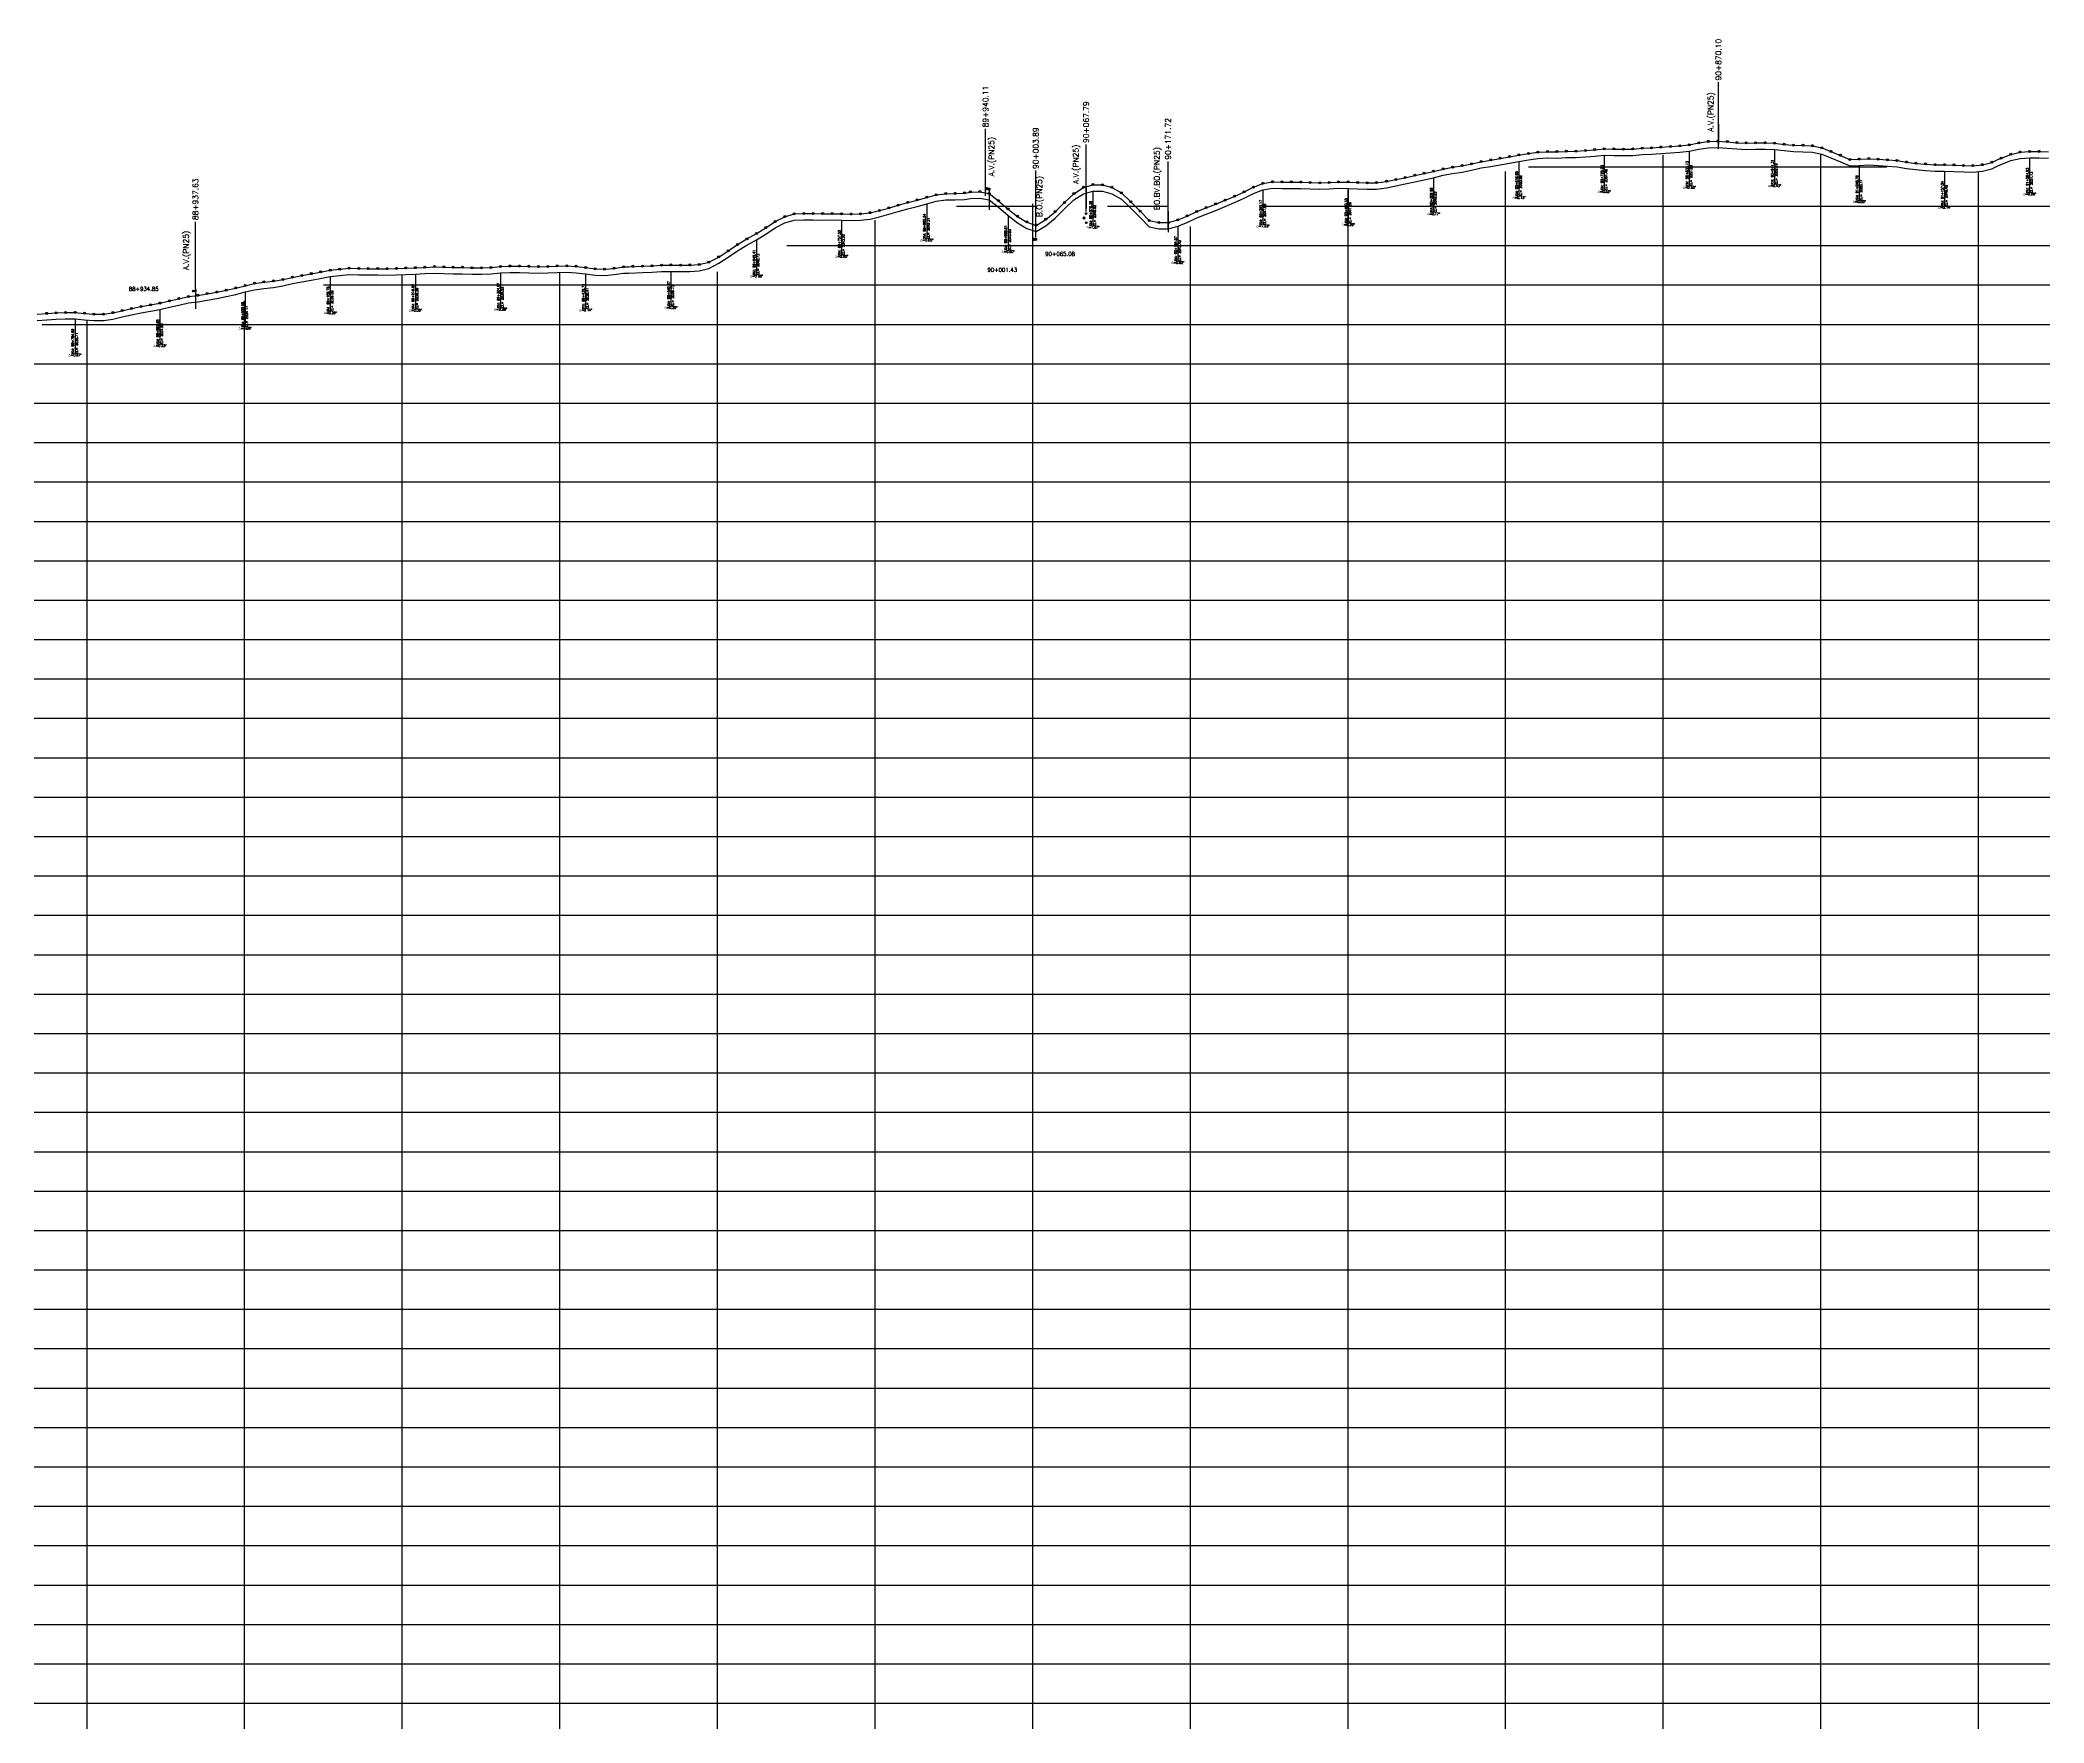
# Model space of a CAD drawing. Header units: metres. Extents: x 575895 to 634487, y 3214622 to 3222739.
# Drawn here: x 590343 to 592886, y 3217261 to 3219397 of the extents above; entities that cross this region are included whole.
import ezdxf

# ---------------------------------------------------------------- set-up
doc = ezdxf.new("R2010")
doc.units = ezdxf.units.M
for name, color, linetype in [('1405-05-17--km 74+000-133+000', 150, 'Continuous'), ('C-ROAD-PROF-GRID-MAJR', 8, 'Continuous'), ('C-ROAD-PROF-LABL', 92, 'Continuous'), ('C-ROAD-PROF-STAN-GEOM', 11, 'Continuous'), ('TXT', 2, 'Continuous'), ('V-CTRL-BMRK', 150, 'Continuous'), ('V-NODE', 1, 'Continuous')]:
    doc.layers.add(name, color=color, linetype=linetype)
doc.styles.add('RD', font='ROMAND.SHX', dxfattribs={"height": 3.5})
doc.styles.get("Standard").update_dxf_attribs({"font": 'romanc.shx', "height": 2})

msp = doc.modelspace()

# ---------------------------------------------------------------- linework, layer by layer
at = {"layer": '1405-05-17--km 74+000-133+000', "color": 150, "linetype": 'Continuous', "lineweight": -3, "ltscale": 2, "flags": 128}
for points in [[(590339.7, 3219048.8), (590351.7, 3219049.5), (590363.7, 3219050.2), (590375.7, 3219050.6), (590387.7, 3219050.8), (590399.6, 3219049.6), (590411.7, 3219048.6), (590423.7, 3219048.6), (590435.7, 3219050.4), (590447.5, 3219053.1), (590459.5, 3219055.8), (590471.6, 3219058.3), (590483.5, 3219060.3), (590495.5, 3219062.6), (590507.6, 3219065.4), (590519.4, 3219068.2), (590531.6, 3219070.9), (590543.4, 3219072.4), (590555.5, 3219074.6), (590567.6, 3219076.6), (590579.5, 3219079), (590591.6, 3219081.8), (590603.4, 3219084.8), (590615.4, 3219087.7), (590627.4, 3219089.4), (590639.5, 3219090.7), (590651.5, 3219092.6), (590663.6, 3219095.4), (590675.5, 3219097.7), (590687.5, 3219099.9), (590696.6, 3219101.5), (590711.6, 3219104.3), (590723.5, 3219105.7), (590735.6, 3219107), (590747.7, 3219106.6), (590759.6, 3219106.4), (590771.7, 3219106.4), (590783.6, 3219106.2), (590795.6, 3219106.6), (590807.6, 3219107.1), (590819.5, 3219107.5), (590831.6, 3219108.1), (590843.7, 3219108.9), (590855.5, 3219108.4), (590867.5, 3219108), (590879.5, 3219108), (590891.4, 3219107.3), (590903.5, 3219107.3), (590915.5, 3219107.8), (590927.5, 3219109), (590939.6, 3219109.6), (590951.5, 3219109.6), (590963.5, 3219109.2), (590975.6, 3219108.9), (590987.6, 3219109), (590999.6, 3219109.7), (591011.6, 3219109.8), (591023.6, 3219109.3), (591035.6, 3219107.8), (591047.7, 3219106), (591059.6, 3219105.6), (591071.6, 3219106.8), (591083.5, 3219108.6), (591090.5, 3219108.8), (591107.6, 3219109.4), (591119.8, 3219109.9), (591131.8, 3219110.7), (591143.8, 3219111), (591155.9, 3219110.7), (591167.9, 3219110.9), (591179.8, 3219111.6), (591191.7, 3219114.6), (591204.4, 3219121.2), (591216.3, 3219129), (591228.3, 3219136.9), (591240.3, 3219144.2), (591252.3, 3219151), (591264.3, 3219158.4), (591276.2, 3219166.1), (591288.3, 3219172.4), (591300.3, 3219175.8), (591312.3, 3219176.4), (591324.3, 3219176.3), (591336.3, 3219176.1), (591348.3, 3219176.2), (591360.4, 3219175.9), (591372.4, 3219175.6), (591384.4, 3219175.9), (591396.4, 3219177.3), (591408.4, 3219180.2), (591420.4, 3219183.4), (591432.3, 3219186.9), (591444.4, 3219190.4), (591456.4, 3219193.5), (591468.4, 3219196.8), (591480.4, 3219200), (591492.5, 3219201.6), (591504.5, 3219201.8), (591516.4, 3219202.4), (591523.7, 3219203.6), (591535.7, 3219204.1), (591547.5, 3219201.8), (591559.6, 3219192.5), (591571.5, 3219182), (591583.5, 3219172.7), (591595.4, 3219165.5), (591607.4, 3219161.4), (591619.3, 3219168.9), (591631.3, 3219178.6), (591643.3, 3219190.2), (591655.2, 3219201.6), (591667.2, 3219209.6), (591679.2, 3219212.9), (591691.3, 3219212.7), (591703.3, 3219209.5), (591715.3, 3219202.5), (591727.3, 3219191.2), (591739.3, 3219179.3), (591750.7, 3219167.4), (591762.8, 3219164.9), (591775, 3219164.9), (591786.9, 3219168.2), (591798.8, 3219173.2), (591810.9, 3219178.9), (591822.9, 3219183.7), (591835, 3219188.4), (591847, 3219193.2), (591859, 3219198.2), (591871.1, 3219203.8), (591883, 3219209.8), (591895, 3219214.5), (591907.1, 3219216.6), (591919.1, 3219216.3), (591931, 3219216.3), (591943.1, 3219216.2), (591955, 3219215.7), (591967.1, 3219215.2), (591979.1, 3219215.6), (591991, 3219216.4), (592003.2, 3219216.3), (592015.2, 3219215.6), (592027.2, 3219215.2), (592039.2, 3219215.5), (592051.6, 3219217.1), (592063.6, 3219219.4), (592075.6, 3219221.9), (592087.6, 3219224.8), (592099.6, 3219227.3), (592111.5, 3219229.9), (592123.7, 3219232.9), (592135.7, 3219235.1), (592147.7, 3219237.1), (592159.7, 3219239.4), (592171.9, 3219242.2), (592184, 3219244.2), (592195.9, 3219246.3), (592207.9, 3219248.4), (592219.8, 3219250.6), (592231.8, 3219252.5), (592243.8, 3219254.2), (592255.9, 3219254.9), (592268.1, 3219254.8), (592279.9, 3219255.3), (592292, 3219255.5), (592304.1, 3219256.3), (592315.9, 3219257.3), (592328.1, 3219258.3), (592340.1, 3219258.2), (592352.3, 3219258), (592364.3, 3219258.2), (592376.1, 3219259.3), (592388, 3219259.7), (592400, 3219260.6), (592412.1, 3219261.3), (592424, 3219262.1), (592436, 3219263.5), (592448, 3219266), (592460.1, 3219267.8), (592472.1, 3219268.2), (592484.2, 3219267.5), (592496.2, 3219266.3), (592508.2, 3219265.8), (592520.1, 3219266), (592532.2, 3219266.1), (592544.2, 3219265.6), (592556.2, 3219264.2), (592568.1, 3219263.1), (592580.2, 3219262.9), (592592.2, 3219262.3), (592604.2, 3219259.6), (592615.5, 3219255.1), (592627.6, 3219250.1), (592639.7, 3219244.8), (592651.6, 3219245.4), (592663.7, 3219246), (592675.5, 3219245.2), (592687.4, 3219244.5), (592699.5, 3219243.6), (592711.5, 3219241.6), (592723.5, 3219240.1), (592735.8, 3219239.1), (592747.9, 3219238.2), (592759.9, 3219238.2), (592771.8, 3219237.9), (592783.8, 3219237.2), (592795.8, 3219237), (592807.8, 3219238.2), (592819.8, 3219241.3), (592827.3, 3219245), (592843.9, 3219251.5), (592855.9, 3219254.3), (592867.8, 3219255), (592879.9, 3219255.1), (592891.9, 3219254.5)], [(590339.7, 3219040.8), (590351.7, 3219041.5), (590363.7, 3219042.2), (590375.7, 3219042.6), (590387.7, 3219042.8), (590399.6, 3219041.6), (590411.7, 3219040.6), (590423.7, 3219040.6), (590435.7, 3219042.4), (590447.5, 3219045.1), (590459.5, 3219047.8), (590471.6, 3219050.3), (590483.5, 3219052.3), (590495.5, 3219054.6), (590507.6, 3219057.4), (590519.4, 3219060.2), (590531.6, 3219062.9), (590543.4, 3219064.4), (590555.5, 3219066.6), (590567.6, 3219068.6), (590579.5, 3219071), (590591.6, 3219073.8), (590603.4, 3219076.8), (590615.4, 3219079.7), (590627.4, 3219081.4), (590639.5, 3219082.7), (590651.5, 3219084.6), (590663.6, 3219087.4), (590675.5, 3219089.7), (590687.5, 3219091.9), (590696.6, 3219093.5), (590711.6, 3219096.3), (590723.5, 3219097.7), (590735.6, 3219099), (590747.7, 3219098.6), (590759.6, 3219098.4), (590771.7, 3219098.4), (590783.6, 3219098.2), (590795.6, 3219098.6), (590807.6, 3219099.1), (590819.5, 3219099.5), (590831.6, 3219100.1), (590843.7, 3219100.9), (590855.5, 3219100.4), (590867.5, 3219100), (590879.5, 3219100), (590891.4, 3219099.3), (590903.5, 3219099.3), (590915.5, 3219099.8), (590927.5, 3219101), (590939.6, 3219101.6), (590951.5, 3219101.6), (590963.5, 3219101.2), (590975.6, 3219100.9), (590987.6, 3219101), (590999.6, 3219101.7), (591011.6, 3219101.8), (591023.6, 3219101.3), (591035.6, 3219099.8), (591047.7, 3219098), (591059.6, 3219097.6), (591071.6, 3219098.8), (591083.5, 3219100.6), (591090.5, 3219100.8), (591107.6, 3219101.4), (591119.8, 3219101.9), (591131.8, 3219102.7), (591143.8, 3219103), (591155.9, 3219102.7), (591167.9, 3219102.9), (591179.8, 3219103.6), (591191.7, 3219106.6), (591204.4, 3219113.2), (591216.3, 3219121), (591228.3, 3219128.9), (591240.3, 3219136.2), (591252.3, 3219143), (591264.3, 3219150.4), (591276.2, 3219158.1), (591288.3, 3219164.4), (591300.3, 3219167.8), (591312.3, 3219168.4), (591324.3, 3219168.3), (591336.3, 3219168.1), (591348.3, 3219168.2), (591360.4, 3219167.9), (591372.4, 3219167.6), (591384.4, 3219167.9), (591396.4, 3219169.3), (591408.4, 3219172.2), (591420.4, 3219175.4), (591432.3, 3219178.9), (591444.4, 3219182.4), (591456.4, 3219185.5), (591468.4, 3219188.8), (591480.4, 3219192), (591492.5, 3219193.6), (591504.5, 3219193.8), (591516.4, 3219194.4), (591523.7, 3219195.6), (591535.7, 3219196.1), (591547.5, 3219193.8), (591559.6, 3219184.5), (591571.5, 3219174), (591583.5, 3219164.7), (591595.4, 3219157.5), (591607.4, 3219153.4), (591619.3, 3219160.9), (591631.3, 3219170.6), (591643.3, 3219182.2), (591655.2, 3219193.6), (591667.2, 3219201.6), (591679.2, 3219204.9), (591691.3, 3219204.7), (591703.3, 3219201.5), (591715.3, 3219194.5), (591727.3, 3219183.2), (591739.3, 3219171.3), (591750.7, 3219159.4), (591762.8, 3219156.9), (591775, 3219156.9), (591786.9, 3219160.2), (591798.8, 3219165.2), (591810.9, 3219170.9), (591822.9, 3219175.7), (591835, 3219180.4), (591847, 3219185.2), (591859, 3219190.2), (591871.1, 3219195.8), (591883, 3219201.8), (591895, 3219206.5), (591907.1, 3219208.6), (591919.1, 3219208.3), (591931, 3219208.3), (591943.1, 3219208.2), (591955, 3219207.7), (591967.1, 3219207.2), (591979.1, 3219207.6), (591991, 3219208.4), (592003.2, 3219208.3), (592015.2, 3219207.6), (592027.2, 3219207.2), (592039.2, 3219207.5), (592051.6, 3219209.1), (592063.6, 3219211.4), (592075.6, 3219213.9), (592087.6, 3219216.8), (592099.6, 3219219.3), (592111.5, 3219221.9), (592123.7, 3219224.9), (592135.7, 3219227.1), (592147.7, 3219229.1), (592159.7, 3219231.4), (592171.9, 3219234.2), (592184, 3219236.2), (592195.9, 3219238.3), (592207.9, 3219240.4), (592219.8, 3219242.6), (592231.8, 3219244.5), (592243.8, 3219246.2), (592255.9, 3219246.9), (592268.1, 3219246.8), (592279.9, 3219247.3), (592292, 3219247.5), (592304.1, 3219248.3), (592315.9, 3219249.3), (592328.1, 3219250.3), (592340.1, 3219250.2), (592352.3, 3219250), (592364.3, 3219250.2), (592376.1, 3219251.3), (592388, 3219251.7), (592400, 3219252.6), (592412.1, 3219253.3), (592424, 3219254.1), (592436, 3219255.5), (592448, 3219258), (592460.1, 3219259.8), (592472.1, 3219260.2), (592484.2, 3219259.5), (592496.2, 3219258.3), (592508.2, 3219257.8), (592520.1, 3219258), (592532.2, 3219258.1), (592544.2, 3219257.6), (592556.2, 3219256.2), (592568.1, 3219255.1), (592580.2, 3219254.9), (592592.2, 3219254.3), (592604.2, 3219251.6), (592615.5, 3219247.1), (592627.6, 3219242.1), (592639.7, 3219236.8), (592651.6, 3219237.4), (592663.7, 3219238), (592675.5, 3219237.2), (592687.4, 3219236.5), (592699.5, 3219235.6), (592711.5, 3219233.6), (592723.5, 3219232.1), (592735.8, 3219231.1), (592747.9, 3219230.2), (592759.9, 3219230.2), (592771.8, 3219229.9), (592783.8, 3219229.2), (592795.8, 3219229), (592807.8, 3219230.2), (592819.8, 3219233.3), (592827.3, 3219237), (592843.9, 3219243.5), (592855.9, 3219246.3), (592867.8, 3219247), (592879.9, 3219247.1), (592891.9, 3219246.5)]]:
    msp.add_lwpolyline(points, dxfattribs=at)
at = {"layer": 'C-ROAD-PROF-GRID-MAJR', "color": 8, "linetype": 'Continuous', "lineweight": -3, "ltscale": 0.6}
for p, q in [((592402.9, 3215235.7), (592402.9, 3219250.9)), ((592602.9, 3215235.7), (592602.9, 3219251.6)), ((592202.9, 3215235.7), (592202.9, 3219229.8)), ((592232.1, 3219235.7), (592686.4, 3219235.7)), ((592802.9, 3215235.7), (592802.9, 3219229.4)), ((592002.9, 3215235.7), (592002.9, 3219207)), ((591506.1, 3219185.7), (591606.8, 3219185.7)), ((591602.9, 3215235.7), (591602.9, 3219188.8)), ((591697.8, 3219185.7), (591773.9, 3219185.7)), ((591896.1, 3219185.7), (617482.5, 3219185.7)), ((591402.9, 3215235.7), (591402.9, 3219167.9)), ((591802.9, 3215235.7), (591802.9, 3219160)), ((591290.9, 3219135.7), (617560.3, 3219135.7)), ((590802.9, 3215235.7), (590802.9, 3219098.6)), ((591002.9, 3215235.7), (591002.9, 3219100.6)), ((591202.9, 3215235.7), (591202.9, 3219102.6)), ((590703, 3219085.7), (617621.2, 3219085.7)), ((590602.9, 3215235.7), (590602.9, 3219065.7)), ((590345.8, 3219035.7), (617842.5, 3219035.7)), ((590402.9, 3215235.7), (590402.9, 3219040.2)), ((589932, 3218985.7), (617876.7, 3218985.7)), ((589649.5, 3218935.7), (617910.8, 3218935.7)), ((589229.7, 3218885.7), (634202.9, 3218885.7)), ((588839, 3218835.7), (634202.9, 3218835.7)), ((588788.5, 3218785.7), (634202.9, 3218785.7)), ((588574.1, 3218735.7), (634202.9, 3218735.7)), ((587846.2, 3218685.7), (634202.9, 3218685.7)), ((587471.4, 3218635.7), (634202.9, 3218635.7)), ((587402.3, 3218585.7), (634202.9, 3218585.7)), ((586879.5, 3218535.7), (634202.9, 3218535.7)), ((586834, 3218485.7), (634202.9, 3218485.7)), ((586802.6, 3218435.7), (634202.9, 3218435.7)), ((586657.4, 3218385.7), (634202.9, 3218385.7)), ((586394.3, 3218335.7), (634202.9, 3218335.7)), ((586104.8, 3218285.7), (634202.9, 3218285.7)), ((585771.4, 3218235.7), (634202.9, 3218235.7)), ((585413.8, 3218185.7), (634202.9, 3218185.7)), ((583461.1, 3218135.7), (634202.9, 3218135.7)), ((583425.8, 3218085.7), (634202.9, 3218085.7)), ((583390.7, 3218035.7), (634202.9, 3218035.7)), ((583124, 3217985.7), (634202.9, 3217985.7)), ((581945.1, 3217935.7), (634202.9, 3217935.7)), ((581633, 3217885.7), (634202.9, 3217885.7)), ((581370.7, 3217835.7), (634202.9, 3217835.7)), ((580454.3, 3217785.7), (634202.9, 3217785.7)), ((579879.4, 3217735.7), (634202.9, 3217735.7)), ((579207.9, 3217685.7), (634202.9, 3217685.7)), ((578887.7, 3217635.7), (634202.9, 3217635.7)), ((578337, 3217585.7), (634202.9, 3217585.7)), ((577365.6, 3217535.7), (634202.9, 3217535.7)), ((577266.7, 3217485.7), (634202.9, 3217485.7)), ((576892.4, 3217435.7), (634202.9, 3217435.7)), ((576738.6, 3217385.7), (634202.9, 3217385.7)), ((576102.9, 3217335.7), (634202.9, 3217335.7)), ((576102.9, 3217285.7), (634202.9, 3217285.7))]:
    msp.add_line(p, q, dxfattribs=at)
at = {"layer": 'C-ROAD-PROF-LABL', "color": 92, "linetype": 'Continuous', "lineweight": -3}
for p, q in [((592473, 3219258.2), (592473, 3219343.2)), ((591543, 3219198.7), (591543, 3219283.7)), ((591670.6, 3219178.9), (591670.6, 3219263.9)), ((591670.6, 3219178.9), (591670.6, 3219263.9)), ((591606.8, 3219145.8), (591606.8, 3219230.8)), ((591606.8, 3219145.8), (591606.8, 3219230.8)), ((591774.6, 3219157.6), (591774.6, 3219242.6)), ((590540.5, 3219081), (590540.5, 3219166)), ((590540.5, 3219081), (590540.5, 3219166))]:
    msp.add_line(p, q, dxfattribs=at)
at = {"layer": 'C-ROAD-PROF-STAN-GEOM', "color": 11, "linetype": 'Continuous', "lineweight": -3}
for p, q in [((592328.1, 3219250.3), (592328.1, 3219205.3)), ((592436, 3219255.5), (592436, 3219210.5)), ((592544.2, 3219257.6), (592544.2, 3219212.6)), ((592867.8, 3219247), (592867.8, 3219202)), ((592111.5, 3219221.9), (592111.5, 3219176.9)), ((592219.8, 3219242.6), (592219.8, 3219197.6)), ((592651.6, 3219237.4), (592651.6, 3219192.4)), ((592759.9, 3219230.2), (592759.9, 3219185.2)), ((591679.2, 3219204.9), (591679.2, 3219159.9)), ((591895, 3219206.5), (591895, 3219161.5)), ((592003.2, 3219208.3), (592003.2, 3219163.3)), ((591468.4, 3219188.8), (591468.4, 3219143.8)), ((591571.5, 3219174), (591571.5, 3219129)), ((591360.4, 3219167.9), (591360.4, 3219122.9)), ((591786.9, 3219160.2), (591786.9, 3219115.2)), ((591252.3, 3219143), (591252.3, 3219098)), ((590711.6, 3219096.3), (590711.6, 3219051.3)), ((590819.5, 3219099.5), (590819.5, 3219054.5)), ((590927.5, 3219101), (590927.5, 3219056)), ((591035.6, 3219099.8), (591035.6, 3219054.8)), ((591143.8, 3219103), (591143.8, 3219058)), ((590603.4, 3219076.8), (590603.4, 3219031.8)), ((590387.7, 3219042.8), (590387.7, 3218997.8)), ((590495.5, 3219054.6), (590495.5, 3219009.6))]:
    msp.add_line(p, q, dxfattribs=at)
at = {"layer": 'TXT', "color": 2, "linetype": 'Continuous', "lineweight": -3}
for p, q in [((592473, 3219289.7), (592473, 3219263.8)), ((591547.6, 3219207), (591547.6, 3219181)), ((591670.6, 3219208.9), (591670.6, 3219182.9)), ((590540.5, 3219081.3), (590540.5, 3219055.4))]:
    msp.add_line(p, q, dxfattribs=at)
msp.add_lwpolyline([(591774.6, 3219179.1), (591774.6, 3219152.8)], dxfattribs=at)
at = {"layer": 'V-CTRL-BMRK'}
for p, q in [((591543.4, 3219208.4), (591545.9, 3219208.4)), ((591543.7, 3219207.4), (591546.2, 3219207.4)), ((591543.7, 3219207.3), (591546.2, 3219207.3)), ((591544.7, 3219207.2), (591544.7, 3219209.7)), ((591545, 3219206.1), (591545, 3219208.6)), ((591545, 3219206.1), (591545, 3219208.6)), ((591546.3, 3219207.7), (591548.8, 3219207.7)), ((591546.3, 3219207.7), (591548.8, 3219207.7)), ((591546.3, 3219207), (591548.8, 3219207)), ((591547.6, 3219206.4), (591547.6, 3219208.9)), ((591547.6, 3219206.4), (591547.6, 3219208.9)), ((591547.6, 3219205.7), (591547.6, 3219208.2)), ((591666.6, 3219170.4), (591669.1, 3219170.4)), ((591666.7, 3219171.1), (591669.2, 3219171.1)), ((591666.7, 3219171), (591669.2, 3219171)), ((591667.9, 3219169.8), (591667.9, 3219172.3)), ((591667.9, 3219169.8), (591667.9, 3219172.3)), ((591667.9, 3219169.2), (591667.9, 3219171.7)), ((591669.4, 3219176.4), (591671.9, 3219176.4)), ((591669.4, 3219176.3), (591671.9, 3219176.3)), ((591670.6, 3219175.1), (591670.6, 3219177.6)), ((591670.6, 3219175.1), (591670.6, 3219177.6)), ((591603, 3219144.2), (591605.5, 3219144.2)), ((591603, 3219144.1), (591605.5, 3219144.1)), ((591604.3, 3219142.9), (591604.3, 3219145.4)), ((591604.3, 3219142.9), (591604.3, 3219145.4)), ((591604.4, 3219141.9), (591604.4, 3219144.4)), ((591606.8, 3219142), (591606.8, 3219144.5)), ((591606.8, 3219142), (591606.8, 3219144.5)), ((591606.9, 3219142.6), (591606.9, 3219145.1)), ((591669.5, 3219164.8), (591672, 3219164.8)), ((591670.8, 3219163.5), (591670.8, 3219166)), ((591603.1, 3219143.2), (591605.6, 3219143.2)), ((591605.5, 3219143.3), (591608, 3219143.3)), ((591605.5, 3219143.3), (591608, 3219143.3)), ((591605.6, 3219143.9), (591608.1, 3219143.9)), ((590536.4, 3219078.1), (590538.9, 3219078.1)), ((590536.5, 3219078), (590539, 3219078)), ((590536.5, 3219078), (590539, 3219078)), ((590537.7, 3219076.8), (590537.7, 3219079.3)), ((590537.7, 3219076.8), (590537.7, 3219079.3)), ((590537.7, 3219076.7), (590537.7, 3219079.2)), ((590539.1, 3219078), (590541.6, 3219078)), ((590539.2, 3219078.5), (590541.7, 3219078.5)), ((590539.2, 3219078.5), (590541.7, 3219078.5)), ((590540.4, 3219076.7), (590540.4, 3219079.2)), ((590540.5, 3219077.2), (590540.5, 3219079.7)), ((590540.5, 3219077.2), (590540.5, 3219079.7))]:
    msp.add_line(p, q, dxfattribs=at)
at = {"layer": 'V-CTRL-BMRK', "const_width": 0.962}
for points in [[(591544.2, 3219208.4, 0.414214), (591544.7, 3219207.9, 1)], [(591544.5, 3219207.4, 0.414214), (591545, 3219206.9, 1)], [(591544.5, 3219207.3, 0.414214), (591545, 3219206.8, 1)], [(591545.2, 3219208.4, 0.414214), (591544.7, 3219208.9, 1)], [(591545.4, 3219207.4, 0.414214), (591545, 3219207.8, 1)], [(591545.4, 3219207.3, 0.414214), (591545, 3219207.8, 1)], [(591547.1, 3219207.7, 0.414214), (591547.6, 3219207.2, 1)], [(591547.1, 3219207.7, 0.414214), (591547.6, 3219207.2, 1)], [(591547.1, 3219207, 0.414214), (591547.6, 3219206.5, 1)], [(591548, 3219207.7, 0.414214), (591547.6, 3219208.2, 1)], [(591548, 3219207.7, 0.414214), (591547.6, 3219208.1, 1)], [(591548.1, 3219207, 0.414214), (591547.6, 3219207.4, 1)], [(591667.4, 3219170.4, 0.414214), (591667.9, 3219170, 1)], [(591667.5, 3219171.1, 0.414214), (591667.9, 3219170.6, 1)], [(591667.5, 3219171, 0.414214), (591667.9, 3219170.5, 1)], [(591668.3, 3219170.4, 0.414214), (591667.9, 3219170.9, 1)], [(591668.4, 3219171.1, 0.414214), (591667.9, 3219171.5, 1)], [(591668.4, 3219171, 0.414214), (591667.9, 3219171.5, 1)], [(591670.2, 3219176.4, 0.414214), (591670.6, 3219175.9, 1)], [(591670.2, 3219176.3, 0.414214), (591670.6, 3219175.9, 1)], [(591671.1, 3219176.4, 0.414214), (591670.6, 3219176.8, 1)], [(591671.1, 3219176.3, 0.414214), (591670.6, 3219176.8, 1)], [(591603.8, 3219144.2, 0.414214), (591604.3, 3219143.7, 1)], [(591603.8, 3219144.1, 0.414214), (591604.3, 3219143.6, 1)], [(591604.8, 3219144.2, 0.414214), (591604.3, 3219144.6, 1)], [(591604.8, 3219144.1, 0.414214), (591604.3, 3219144.6, 1)], [(591604.9, 3219143.2, 0.414214), (591604.4, 3219143.6, 1)], [(591606.4, 3219143.9, 0.414214), (591606.9, 3219143.4, 1)], [(591607.2, 3219143.3, 0.414214), (591606.8, 3219143.7, 1)], [(591607.2, 3219143.3, 0.414214), (591606.8, 3219143.8, 1)], [(591607.3, 3219143.9, 0.414214), (591606.9, 3219144.3, 1)], [(591670.3, 3219164.8, 0.414214), (591670.8, 3219164.3, 1)], [(591671.2, 3219164.8, 0.414214), (591670.8, 3219165.3, 1)], [(591603.9, 3219143.2, 0.414214), (591604.4, 3219142.7, 1)], [(591606.3, 3219143.3, 0.414214), (591606.8, 3219142.8, 1)], [(591606.3, 3219143.3, 0.414214), (591606.8, 3219142.8, 1)], [(590537.2, 3219078.1, 0.414214), (590537.7, 3219077.6, 1)], [(590537.2, 3219078, 0.414214), (590537.7, 3219077.5, 1)], [(590537.2, 3219078, 0.414214), (590537.7, 3219077.5, 1)], [(590538.2, 3219078.1, 0.414214), (590537.7, 3219078.6, 1)], [(590538.2, 3219078, 0.414214), (590537.7, 3219078.5, 1)], [(590538.2, 3219078, 0.414214), (590537.7, 3219078.4, 1)], [(590539.9, 3219078, 0.414214), (590540.4, 3219077.5, 1)], [(590540, 3219078.5, 0.414214), (590540.5, 3219078, 1)], [(590540, 3219078.5, 0.414214), (590540.5, 3219078, 1)], [(590540.9, 3219078, 0.414214), (590540.4, 3219078.5, 1)], [(590541, 3219078.5, 0.414214), (590540.5, 3219079, 1)], [(590541, 3219078.5, 0.414214), (590540.5, 3219078.9, 1)]]:
    msp.add_lwpolyline(points, format="xyb", dxfattribs=at)
at = {"layer": 'V-CTRL-BMRK'}
for centre in [(591544.7, 3219208.4), (591545, 3219207.4), (591545, 3219207.3), (591547.6, 3219207.7), (591547.6, 3219207.7), (591547.6, 3219207), (591667.9, 3219170.4), (591667.9, 3219171.1), (591667.9, 3219171), (591670.6, 3219176.4), (591670.6, 3219176.3), (591604.3, 3219144.2), (591604.3, 3219144.1), (591604.4, 3219143.2), (591606.8, 3219143.3), (591606.8, 3219143.3), (591606.9, 3219143.9), (591670.8, 3219164.8), (590537.7, 3219078.1), (590537.7, 3219078), (590537.7, 3219078), (590540.4, 3219078), (590540.5, 3219078.5), (590540.5, 3219078.5)]:
    msp.add_circle(centre, 0.962, dxfattribs=at)
at = {"layer": 'V-NODE', "lineweight": -2}
for p, q in [((592195.9, 3219246.5), (592195.9, 3219246.5)), ((592207.9, 3219248.6), (592207.9, 3219248.6)), ((592219.8, 3219250.8), (592219.8, 3219250.8)), ((592231.8, 3219252.7), (592231.8, 3219252.7)), ((592243.8, 3219254.4), (592243.8, 3219254.4)), ((592255.9, 3219255.1), (592255.9, 3219255.1)), ((592268.1, 3219255), (592268.1, 3219255)), ((592279.9, 3219255.5), (592279.9, 3219255.5)), ((592292, 3219255.7), (592292, 3219255.7)), ((592304.1, 3219256.5), (592304.1, 3219256.5)), ((592315.9, 3219257.5), (592315.9, 3219257.5)), ((592328.1, 3219258.5), (592328.1, 3219258.5)), ((592340.1, 3219258.4), (592340.1, 3219258.4)), ((592352.3, 3219258.2), (592352.3, 3219258.2)), ((592364.3, 3219258.4), (592364.3, 3219258.4)), ((592376.1, 3219259.5), (592376.1, 3219259.5)), ((592388, 3219259.9), (592388, 3219259.9)), ((592400, 3219260.8), (592400, 3219260.8)), ((592412.1, 3219261.5), (592412.1, 3219261.5)), ((592424, 3219262.3), (592424, 3219262.3)), ((592436, 3219263.7), (592436, 3219263.7)), ((592448, 3219266.2), (592448, 3219266.2)), ((592460.1, 3219268), (592460.1, 3219268)), ((592472.1, 3219268.4), (592472.1, 3219268.4)), ((592484.2, 3219267.7), (592484.2, 3219267.7)), ((592496.2, 3219266.5), (592496.2, 3219266.5)), ((592508.2, 3219266), (592508.2, 3219266)), ((592520.1, 3219266.2), (592520.1, 3219266.2)), ((592532.2, 3219266.3), (592532.2, 3219266.3)), ((592544.2, 3219265.8), (592544.2, 3219265.8)), ((592556.2, 3219264.4), (592556.2, 3219264.4)), ((592568.1, 3219263.3), (592568.1, 3219263.3)), ((592580.2, 3219263.1), (592580.2, 3219263.1)), ((592592.2, 3219262.5), (592592.2, 3219262.5)), ((592604.2, 3219259.8), (592604.2, 3219259.8)), ((592615.5, 3219255.3), (592615.5, 3219255.3)), ((592627.6, 3219250.3), (592627.6, 3219250.3)), ((592663.7, 3219246.2), (592663.7, 3219246.2)), ((592831.8, 3219246.5), (592831.8, 3219246.5)), ((592843.9, 3219251.7), (592843.9, 3219251.7)), ((592855.9, 3219254.5), (592855.9, 3219254.5)), ((592867.8, 3219255.2), (592867.8, 3219255.2)), ((592879.9, 3219255.3), (592879.9, 3219255.3)), ((592075.6, 3219222.1), (592075.6, 3219222.1)), ((592087.6, 3219225), (592087.6, 3219225)), ((592099.6, 3219227.5), (592099.6, 3219227.5)), ((592111.5, 3219230.1), (592111.5, 3219230.1)), ((592123.7, 3219233.1), (592123.7, 3219233.1)), ((592135.7, 3219235.3), (592135.7, 3219235.3)), ((592147.7, 3219237.3), (592147.7, 3219237.3)), ((592159.7, 3219239.6), (592159.7, 3219239.6)), ((592171.9, 3219242.4), (592171.9, 3219242.4)), ((592184, 3219244.4), (592184, 3219244.4)), ((592639.7, 3219245), (592639.7, 3219245)), ((592651.6, 3219245.6), (592651.6, 3219245.6)), ((592675.5, 3219245.4), (592675.5, 3219245.4)), ((592687.4, 3219244.7), (592687.4, 3219244.7)), ((592699.5, 3219243.8), (592699.5, 3219243.8)), ((592711.5, 3219241.8), (592711.5, 3219241.8)), ((592723.5, 3219240.3), (592723.5, 3219240.3)), ((592735.8, 3219239.3), (592735.8, 3219239.3)), ((592747.9, 3219238.4), (592747.9, 3219238.4)), ((592759.9, 3219238.4), (592759.9, 3219238.4)), ((592771.8, 3219238.1), (592771.8, 3219238.1)), ((592783.8, 3219237.4), (592783.8, 3219237.4)), ((592795.8, 3219237.2), (592795.8, 3219237.2)), ((592807.8, 3219238.4), (592807.8, 3219238.4)), ((592819.8, 3219241.5), (592819.8, 3219241.5)), ((591468.4, 3219197), (591468.4, 3219197)), ((591480.4, 3219200.2), (591480.4, 3219200.2)), ((591492.5, 3219201.8), (591492.5, 3219201.8)), ((591504.5, 3219202), (591504.5, 3219202)), ((591516.4, 3219202.6), (591516.4, 3219202.6)), ((591523.7, 3219203.8), (591523.7, 3219203.8)), ((591535.7, 3219204.3), (591535.7, 3219204.3)), ((591547.5, 3219202), (591547.5, 3219202)), ((591655.2, 3219201.8), (591655.2, 3219201.8)), ((591667.2, 3219209.8), (591667.2, 3219209.8)), ((591679.2, 3219213.1), (591679.2, 3219213.1)), ((591691.3, 3219212.9), (591691.3, 3219212.9)), ((591703.3, 3219209.7), (591703.3, 3219209.7)), ((591715.3, 3219202.7), (591715.3, 3219202.7)), ((591859, 3219198.4), (591859, 3219198.4)), ((591871.1, 3219204), (591871.1, 3219204)), ((591883, 3219210), (591883, 3219210)), ((591895, 3219214.7), (591895, 3219214.7)), ((591907.1, 3219216.8), (591907.1, 3219216.8)), ((591919.1, 3219216.5), (591919.1, 3219216.5)), ((591931, 3219216.5), (591931, 3219216.5)), ((591943.1, 3219216.4), (591943.1, 3219216.4)), ((591955, 3219215.9), (591955, 3219215.9)), ((591967.1, 3219215.4), (591967.1, 3219215.4)), ((591979.1, 3219215.8), (591979.1, 3219215.8)), ((591991, 3219216.6), (591991, 3219216.6)), ((592003.2, 3219216.5), (592003.2, 3219216.5)), ((592015.2, 3219215.8), (592015.2, 3219215.8)), ((592027.2, 3219215.4), (592027.2, 3219215.4)), ((592039.2, 3219215.7), (592039.2, 3219215.7)), ((592051.6, 3219217.3), (592051.6, 3219217.3)), ((592063.6, 3219219.6), (592063.6, 3219219.6)), ((591288.3, 3219172.6), (591288.3, 3219172.6)), ((591300.3, 3219176), (591300.3, 3219176)), ((591312.3, 3219176.6), (591312.3, 3219176.6)), ((591324.3, 3219176.5), (591324.3, 3219176.5)), ((591336.3, 3219176.3), (591336.3, 3219176.3)), ((591348.3, 3219176.4), (591348.3, 3219176.4)), ((591360.4, 3219176.1), (591360.4, 3219176.1)), ((591372.4, 3219175.8), (591372.4, 3219175.8)), ((591384.4, 3219176.1), (591384.4, 3219176.1)), ((591396.4, 3219177.5), (591396.4, 3219177.5)), ((591408.4, 3219180.4), (591408.4, 3219180.4)), ((591420.4, 3219183.6), (591420.4, 3219183.6)), ((591432.3, 3219187.1), (591432.3, 3219187.1)), ((591444.4, 3219190.6), (591444.4, 3219190.6)), ((591456.4, 3219193.7), (591456.4, 3219193.7)), ((591559.6, 3219192.7), (591559.6, 3219192.7)), ((591571.5, 3219182.2), (591571.5, 3219182.2)), ((591583.5, 3219172.9), (591583.5, 3219172.9)), ((591631.3, 3219178.8), (591631.3, 3219178.8)), ((591643.3, 3219190.4), (591643.3, 3219190.4)), ((591727.3, 3219191.4), (591727.3, 3219191.4)), ((591739.3, 3219179.5), (591739.3, 3219179.5)), ((591798.8, 3219173.4), (591798.8, 3219173.4)), ((591810.9, 3219179.1), (591810.9, 3219179.1)), ((591822.9, 3219183.9), (591822.9, 3219183.9)), ((591835, 3219188.6), (591835, 3219188.6)), ((591847, 3219193.4), (591847, 3219193.4)), ((591240.3, 3219144.4), (591240.3, 3219144.4)), ((591252.3, 3219151.2), (591252.3, 3219151.2)), ((591264.3, 3219158.6), (591264.3, 3219158.6)), ((591276.2, 3219166.3), (591276.2, 3219166.3)), ((591595.4, 3219165.7), (591595.4, 3219165.7)), ((591607.4, 3219161.6), (591607.4, 3219161.6)), ((591619.3, 3219169.1), (591619.3, 3219169.1)), ((591750.7, 3219167.6), (591750.7, 3219167.6)), ((591762.8, 3219165.1), (591762.8, 3219165.1)), ((591775, 3219165.1), (591775, 3219165.1)), ((591786.9, 3219168.4), (591786.9, 3219168.4)), ((591204.4, 3219121.4), (591204.4, 3219121.4)), ((591216.3, 3219129.2), (591216.3, 3219129.2)), ((591228.3, 3219137.1), (591228.3, 3219137.1)), ((590663.6, 3219095.6), (590663.6, 3219095.6)), ((590675.5, 3219097.9), (590675.5, 3219097.9)), ((590687.5, 3219100.1), (590687.5, 3219100.1)), ((590699.4, 3219102.3), (590699.4, 3219102.3)), ((590711.6, 3219104.5), (590711.6, 3219104.5)), ((590723.5, 3219105.9), (590723.5, 3219105.9)), ((590735.6, 3219107.2), (590735.6, 3219107.2)), ((590747.7, 3219106.8), (590747.7, 3219106.8)), ((590759.6, 3219106.6), (590759.6, 3219106.6)), ((590771.7, 3219106.6), (590771.7, 3219106.6)), ((590783.6, 3219106.4), (590783.6, 3219106.4)), ((590795.6, 3219106.8), (590795.6, 3219106.8)), ((590807.6, 3219107.3), (590807.6, 3219107.3)), ((590819.5, 3219107.7), (590819.5, 3219107.7)), ((590831.6, 3219108.3), (590831.6, 3219108.3)), ((590843.7, 3219109.1), (590843.7, 3219109.1)), ((590855.5, 3219108.6), (590855.5, 3219108.6)), ((590867.5, 3219108.2), (590867.5, 3219108.2)), ((590879.5, 3219108.2), (590879.5, 3219108.2)), ((590891.4, 3219107.5), (590891.4, 3219107.5)), ((590903.5, 3219107.5), (590903.5, 3219107.5)), ((590915.5, 3219108), (590915.5, 3219108)), ((590927.5, 3219109.2), (590927.5, 3219109.2)), ((590939.6, 3219109.8), (590939.6, 3219109.8)), ((590951.5, 3219109.8), (590951.5, 3219109.8)), ((590963.5, 3219109.4), (590963.5, 3219109.4)), ((590975.6, 3219109.1), (590975.6, 3219109.1)), ((590987.6, 3219109.2), (590987.6, 3219109.2)), ((590999.6, 3219109.9), (590999.6, 3219109.9)), ((591011.6, 3219110), (591011.6, 3219110)), ((591023.6, 3219109.5), (591023.6, 3219109.5)), ((591035.6, 3219108), (591035.6, 3219108)), ((591047.7, 3219106.2), (591047.7, 3219106.2)), ((591059.6, 3219105.8), (591059.6, 3219105.8)), ((591071.6, 3219107), (591071.6, 3219107)), ((591083.5, 3219108.8), (591083.5, 3219108.8)), ((591095.6, 3219109.4), (591095.6, 3219109.4)), ((591107.6, 3219109.6), (591107.6, 3219109.6)), ((591119.8, 3219110.1), (591119.8, 3219110.1)), ((591131.8, 3219110.9), (591131.8, 3219110.9)), ((591143.8, 3219111.2), (591143.8, 3219111.2)), ((591155.9, 3219110.9), (591155.9, 3219110.9)), ((591167.9, 3219111.1), (591167.9, 3219111.1)), ((591179.8, 3219111.8), (591179.8, 3219111.8)), ((591191.7, 3219114.8), (591191.7, 3219114.8)), ((590519.4, 3219068.4), (590519.4, 3219068.4)), ((590531.6, 3219071.1), (590531.6, 3219071.1)), ((590543.4, 3219072.6), (590543.4, 3219072.6)), ((590555.5, 3219074.8), (590555.5, 3219074.8)), ((590567.6, 3219076.8), (590567.6, 3219076.8)), ((590579.5, 3219079.2), (590579.5, 3219079.2)), ((590591.6, 3219082), (590591.6, 3219082)), ((590603.4, 3219085), (590603.4, 3219085)), ((590615.4, 3219087.9), (590615.4, 3219087.9)), ((590627.4, 3219089.6), (590627.4, 3219089.6)), ((590639.5, 3219090.9), (590639.5, 3219090.9)), ((590651.5, 3219092.8), (590651.5, 3219092.8)), ((590351.7, 3219049.7), (590351.7, 3219049.7)), ((590363.7, 3219050.4), (590363.7, 3219050.4)), ((590375.7, 3219050.8), (590375.7, 3219050.8)), ((590387.7, 3219051), (590387.7, 3219051)), ((590399.6, 3219049.8), (590399.6, 3219049.8)), ((590411.7, 3219048.8), (590411.7, 3219048.8)), ((590423.7, 3219048.8), (590423.7, 3219048.8)), ((590435.7, 3219050.6), (590435.7, 3219050.6)), ((590447.5, 3219053.3), (590447.5, 3219053.3)), ((590459.5, 3219056), (590459.5, 3219056)), ((590471.6, 3219058.5), (590471.6, 3219058.5)), ((590483.5, 3219060.5), (590483.5, 3219060.5)), ((590495.5, 3219062.8), (590495.5, 3219062.8)), ((590507.6, 3219065.6), (590507.6, 3219065.6))]:
    msp.add_line(p, q, dxfattribs=at)
for centre in [(592184, 3219244.4), (592195.9, 3219246.5), (592207.9, 3219248.6), (592219.8, 3219250.8), (592231.8, 3219252.7), (592243.8, 3219254.4), (592255.9, 3219255.1), (592268.1, 3219255), (592279.9, 3219255.5), (592292, 3219255.7), (592304.1, 3219256.5), (592315.9, 3219257.5), (592328.1, 3219258.5), (592340.1, 3219258.4), (592352.3, 3219258.2), (592364.3, 3219258.4), (592376.1, 3219259.5), (592388, 3219259.9), (592400, 3219260.8), (592412.1, 3219261.5), (592424, 3219262.3), (592436, 3219263.7), (592448, 3219266.2), (592460.1, 3219268), (592472.1, 3219268.4), (592484.2, 3219267.7), (592496.2, 3219266.5), (592508.2, 3219266), (592520.1, 3219266.2), (592532.2, 3219266.3), (592544.2, 3219265.8), (592556.2, 3219264.4), (592568.1, 3219263.3), (592580.2, 3219263.1), (592592.2, 3219262.5), (592604.2, 3219259.8), (592615.5, 3219255.3), (592627.6, 3219250.3), (592639.7, 3219245), (592651.6, 3219245.6), (592663.7, 3219246.2), (592675.5, 3219245.4), (592687.4, 3219244.7), (592831.8, 3219246.5), (592843.9, 3219251.7), (592855.9, 3219254.5), (592867.8, 3219255.2), (592879.9, 3219255.3), (592063.6, 3219219.6), (592075.6, 3219222.1), (592087.6, 3219225), (592099.6, 3219227.5), (592111.5, 3219230.1), (592123.7, 3219233.1), (592135.7, 3219235.3), (592147.7, 3219237.3), (592159.7, 3219239.6), (592171.9, 3219242.4), (592699.5, 3219243.8), (592711.5, 3219241.8), (592723.5, 3219240.3), (592735.8, 3219239.3), (592747.9, 3219238.4), (592759.9, 3219238.4), (592771.8, 3219238.1), (592783.8, 3219237.4), (592795.8, 3219237.2), (592807.8, 3219238.4), (592819.8, 3219241.5), (591456.4, 3219193.7), (591468.4, 3219197), (591480.4, 3219200.2), (591492.5, 3219201.8), (591504.5, 3219202), (591516.4, 3219202.6), (591523.7, 3219203.8), (591535.7, 3219204.3), (591547.5, 3219202), (591655.2, 3219201.8), (591667.2, 3219209.8), (591679.2, 3219213.1), (591691.3, 3219212.9), (591703.3, 3219209.7), (591715.3, 3219202.7), (591859, 3219198.4), (591871.1, 3219204), (591883, 3219210), (591895, 3219214.7), (591907.1, 3219216.8), (591919.1, 3219216.5), (591931, 3219216.5), (591943.1, 3219216.4), (591955, 3219215.9), (591967.1, 3219215.4), (591979.1, 3219215.8), (591991, 3219216.6), (592003.2, 3219216.5), (592015.2, 3219215.8), (592027.2, 3219215.4), (592039.2, 3219215.7), (592051.6, 3219217.3), (591288.3, 3219172.6), (591300.3, 3219176), (591312.3, 3219176.6), (591324.3, 3219176.5), (591336.3, 3219176.3), (591348.3, 3219176.4), (591360.4, 3219176.1), (591372.4, 3219175.8), (591384.4, 3219176.1), (591396.4, 3219177.5), (591408.4, 3219180.4), (591420.4, 3219183.6), (591432.3, 3219187.1), (591444.4, 3219190.6), (591559.6, 3219192.7), (591571.5, 3219182.2), (591583.5, 3219172.9), (591619.3, 3219169.1), (591631.3, 3219178.8), (591643.3, 3219190.4), (591727.3, 3219191.4), (591739.3, 3219179.5), (591786.9, 3219168.4), (591798.8, 3219173.4), (591810.9, 3219179.1), (591822.9, 3219183.9), (591835, 3219188.6), (591847, 3219193.4), (591240.3, 3219144.4), (591252.3, 3219151.2), (591264.3, 3219158.6), (591276.2, 3219166.3), (591595.4, 3219165.7), (591607.4, 3219161.6), (591750.7, 3219167.6), (591762.8, 3219165.1), (591775, 3219165.1), (591204.4, 3219121.4), (591216.3, 3219129.2), (591228.3, 3219137.1), (590651.5, 3219092.8), (590663.6, 3219095.6), (590675.5, 3219097.9), (590687.5, 3219100.1), (590699.4, 3219102.3), (590711.6, 3219104.5), (590723.5, 3219105.9), (590735.6, 3219107.2), (590747.7, 3219106.8), (590759.6, 3219106.6), (590771.7, 3219106.6), (590783.6, 3219106.4), (590795.6, 3219106.8), (590807.6, 3219107.3), (590819.5, 3219107.7), (590831.6, 3219108.3), (590843.7, 3219109.1), (590855.5, 3219108.6), (590867.5, 3219108.2), (590879.5, 3219108.2), (590891.4, 3219107.5), (590903.5, 3219107.5), (590915.5, 3219108), (590927.5, 3219109.2), (590939.6, 3219109.8), (590951.5, 3219109.8), (590963.5, 3219109.4), (590975.6, 3219109.1), (590987.6, 3219109.2), (590999.6, 3219109.9), (591011.6, 3219110), (591023.6, 3219109.5), (591035.6, 3219108), (591047.7, 3219106.2), (591059.6, 3219105.8), (591071.6, 3219107), (591083.5, 3219108.8), (591095.6, 3219109.4), (591107.6, 3219109.6), (591119.8, 3219110.1), (591131.8, 3219110.9), (591143.8, 3219111.2), (591155.9, 3219110.9), (591167.9, 3219111.1), (591179.8, 3219111.8), (591191.7, 3219114.8), (590519.4, 3219068.4), (590531.6, 3219071.1), (590543.4, 3219072.6), (590555.5, 3219074.8), (590567.6, 3219076.8), (590579.5, 3219079.2), (590591.6, 3219082), (590603.4, 3219085), (590615.4, 3219087.9), (590627.4, 3219089.6), (590639.5, 3219090.9), (590351.7, 3219049.7), (590363.7, 3219050.4), (590375.7, 3219050.8), (590387.7, 3219051), (590399.6, 3219049.8), (590411.7, 3219048.8), (590423.7, 3219048.8), (590435.7, 3219050.6), (590447.5, 3219053.3), (590459.5, 3219056), (590471.6, 3219058.5), (590483.5, 3219060.5), (590495.5, 3219062.8), (590507.6, 3219065.6)]:
    msp.add_circle(centre, 1.25, dxfattribs=at)

# ---------------------------------------------------------------- texts
at = {"layer": 'C-ROAD-PROF-LABL', "color": 2, "linetype": 'Continuous', "lineweight": -3, "char_height": 7, "attachment_point": 4, "rotation": 90}
for s, insert in [('{\\C7;90+870.10}', (592473, 3219345.3)), ('{\\C7;89+940.11}', (591543, 3219285.8)), ('{\\C7;90+067.79}', (591670.6, 3219266)), ('{\\C7;90+067.79}', (591670.6, 3219266)), ('{\\C7;90+003.89}', (591606.8, 3219232.9)), ('{\\C7;90+003.89}', (591606.8, 3219232.9)), ('{\\C7;90+171.72}', (591774.6, 3219244.7)), ('{\\C7;88+937.63}', (590540.5, 3219168.1)), ('{\\C7;88+937.63}', (590540.5, 3219168.1))]:
    msp.add_mtext(s, dxfattribs=dict(at, insert=insert))
at = {"layer": 'C-ROAD-PROF-LABL', "color": 92, "linetype": 'Continuous', "lineweight": -3, "char_height": 5, "attachment_point": 6}
for s, insert in [('{\\C7;90+065.08}', (591656.4, 3219125.1)), ('{\\C7;90+001.43}', (591583.1, 3219104.9)), ('{\\C7;88+934.85}', (590493.7, 3219080.7))]:
    msp.add_mtext(s, dxfattribs=dict(at, insert=insert))
at = {"layer": 'C-ROAD-PROF-STAN-GEOM', "color": 11, "linetype": 'Continuous', "lineweight": -3, "char_height": 3, "attachment_point": 1, "rotation": 90, "style": 'RD'}
for s, insert in [('{\\Fromand.shx|c0;\\C7;KM: 90+616.95}', (592215.4, 3219198.2)), ('{\\Fromand.shx|c0;\\C7;EL= 2050.69}', (592220.4, 3219198.2)), ('{\\Fromand.shx|c0;\\C7;KM: 90+725.20}', (592323.7, 3219205.9)), ('{\\Fromand.shx|c0;\\C7;EL= 2051.46}', (592328.7, 3219205.9)), ('{\\Fromand.shx|c0;\\C7;KM: 90+833.13}', (592431.6, 3219211.1)), ('{\\Fromand.shx|c0;\\C7;EL= 2051.98}', (592436.6, 3219211.1)), ('{\\Fromand.shx|c0;\\C7;KM: 90+941.31}', (592539.8, 3219213.2)), ('{\\Fromand.shx|c0;\\C7;EL= 2052.19}', (592544.8, 3219213.2)), ('{\\Fromand.shx|c0;\\C7;KM: 91+048.78}', (592647.3, 3219193)), ('{\\Fromand.shx|c0;\\C7;KM: 91+264.93}', (592863.4, 3219202.6)), ('{\\Fromand.shx|c0;\\C7;EL= 2051.13}', (592868.4, 3219202.6)), ('{\\Fromand.shx|c0;\\C7;KM: 90+400.33}', (591998.8, 3219163.9)), ('{\\Fromand.shx|c0;\\C7;KM: 90+508.69}', (592107.2, 3219177.5)), ('{\\Fromand.shx|c0;\\C7;EL= 2048.62}', (592112.2, 3219177.5)), ('{\\Fromand.shx|c0;\\C7;EL= 2050.17}', (592652.3, 3219193)), ('{\\Fromand.shx|c0;\\C7;KM: 91+157.04}', (592755.5, 3219185.8)), ('{\\Fromand.shx|c0;\\C7;EL= 2049.45}', (592760.5, 3219185.8)), ('{\\Fromand.shx|c0;\\C7;KM: 89+865.54}', (591464, 3219144.4)), ('{\\Fromand.shx|c0;\\C7;EL= 2045.31}', (591469, 3219144.4)), ('{\\Fromand.shx|c0;\\C7;KM: 90+076.39}', (591674.9, 3219160.5)), ('{\\Fromand.shx|c0;\\C7;EL= 2046.92}', (591679.9, 3219160.5)), ('{\\Fromand.shx|c0;\\C7;KM: 90+292.17}', (591890.7, 3219162.1)), ('{\\Fromand.shx|c0;\\C7;EL= 2047.08}', (591895.7, 3219162.1)), ('{\\Fromand.shx|c0;\\C7;EL= 2047.26}', (592003.8, 3219163.9)), ('{\\Fromand.shx|c0;\\C7;KM: 89+757.50}', (591356, 3219123.5)), ('{\\Fromand.shx|c0;\\C7;EL= 2043.22}', (591361, 3219123.5)), ('{\\Fromand.shx|c0;\\C7;KM: 89+968.61}', (591567.1, 3219129.6)), ('{\\Fromand.shx|c0;\\C7;EL= 2043.83}', (591572.1, 3219129.6)), ('{\\Fromand.shx|c0;\\C7;KM: 90+184.07}', (591782.6, 3219115.8)), ('{\\Fromand.shx|c0;\\C7;KM: 89+649.41}', (591247.9, 3219098.6)), ('{\\Fromand.shx|c0;\\C7;EL= 2040.73}', (591252.9, 3219098.6)), ('{\\Fromand.shx|c0;\\C7;EL= 2042.45}', (591787.6, 3219115.8)), ('{\\Fromand.shx|c0;\\C7;KM: 89+108.78}', (590707.3, 3219051.9)), ('{\\Fromand.shx|c0;\\C7;EL= 2036.06}', (590712.3, 3219051.9)), ('{\\Fromand.shx|c0;\\C7;KM: 89+216.62}', (590815.1, 3219055.1)), ('{\\Fromand.shx|c0;\\C7;EL= 2036.38}', (590820.1, 3219055.1)), ('{\\Fromand.shx|c0;\\C7;KM: 89+324.67}', (590923.2, 3219056.6)), ('{\\Fromand.shx|c0;\\C7;EL= 2036.53}', (590928.2, 3219056.6)), ('{\\Fromand.shx|c0;\\C7;KM: 89+432.74}', (591031.2, 3219055.4)), ('{\\Fromand.shx|c0;\\C7;EL= 2036.41}', (591036.2, 3219055.4)), ('{\\Fromand.shx|c0;\\C7;KM: 89+540.97}', (591139.5, 3219058.6)), ('{\\Fromand.shx|c0;\\C7;EL= 2036.73}', (591144.5, 3219058.6)), ('{\\Fromand.shx|c0;\\C7;KM: 89+000.58}', (590599.1, 3219032.4)), ('{\\Fromand.shx|c0;\\C7;EL= 2034.11}', (590604.1, 3219032.4)), ('{\\Fromand.shx|c0;\\C7;KM: 88+784.82}', (590383.3, 3218998.4)), ('{\\Fromand.shx|c0;\\C7;EL= 2030.71}', (590388.3, 3218998.4)), ('{\\Fromand.shx|c0;\\C7;KM: 88+892.65}', (590491.1, 3219010.2)), ('{\\Fromand.shx|c0;\\C7;EL= 2031.89}', (590496.1, 3219010.2))]:
    msp.add_mtext(s, dxfattribs=dict(at, insert=insert))
at = {"layer": 'C-ROAD-PROF-STAN-GEOM', "color": 11, "linetype": 'Continuous', "lineweight": -3, "char_height": 3, "attachment_point": 5, "style": 'RD'}
for s, insert in [('{\\Fgreekc.shx|c0;Δ\\Fromand.shx|c0;=0.15°}', (592219.8, 3219196.6)), ('{\\Fgreekc.shx|c0;Δ\\Fromand.shx|c0;=0.52°}', (592328.1, 3219204.3)), ('{\\Fgreekc.shx|c0;Δ\\Fromand.shx|c0;=0.52°}', (592436, 3219209.5)), ('{\\Fgreekc.shx|c0;Δ\\Fromand.shx|c0;=0.43°}', (592544.2, 3219211.6)), ('{\\Fgreekc.shx|c0;Δ\\Fromand.shx|c0;=0.29°}', (592867.8, 3219201)), ('{\\Fgreekc.shx|c0;Δ\\Fromand.shx|c0;=0.17°}', (592111.5, 3219175.9)), ('{\\Fgreekc.shx|c0;Δ\\Fromand.shx|c0;=0.00°}', (592651.6, 3219191.4)), ('{\\Fgreekc.shx|c0;Δ\\Fromand.shx|c0;=0.14°}', (592759.9, 3219184.2)), ('{\\Fgreekc.shx|c0;Δ\\Fromand.shx|c0;=0.05°}', (591468.4, 3219142.8)), ('{\\Fgreekc.shx|c0;Δ\\Fromand.shx|c0;=1.67°}', (591679.2, 3219158.9)), ('{\\Fgreekc.shx|c0;Δ\\Fromand.shx|c0;=1.23°}', (591895, 3219160.5)), ('{\\Fgreekc.shx|c0;Δ\\Fromand.shx|c0;=0.29°}', (592003.2, 3219162.3)), ('{\\Fgreekc.shx|c0;Δ\\Fromand.shx|c0;=0.00°}', (591360.4, 3219121.9)), ('{\\Fgreekc.shx|c0;Δ\\Fromand.shx|c0;=0.60°}', (591571.5, 3219128)), ('{\\Fgreekc.shx|c0;Δ\\Fromand.shx|c0;=0.26°}', (591252.3, 3219097)), ('{\\Fgreekc.shx|c0;Δ\\Fromand.shx|c0;=0.82°}', (591786.9, 3219114.2)), ('{\\Fgreekc.shx|c0;Δ\\Fromand.shx|c0;=0.39°}', (590711.6, 3219050.3)), ('{\\Fgreekc.shx|c0;Δ\\Fromand.shx|c0;=0.09°}', (590819.5, 3219053.5)), ('{\\Fgreekc.shx|c0;Δ\\Fromand.shx|c0;=0.28°}', (590927.5, 3219055)), ('{\\Fgreekc.shx|c0;Δ\\Fromand.shx|c0;=0.14°}', (591035.6, 3219053.8)), ('{\\Fgreekc.shx|c0;Δ\\Fromand.shx|c0;=0.29°}', (591143.8, 3219057)), ('{\\Fgreekc.shx|c0;Δ\\Fromand.shx|c0;=0.06°}', (590603.4, 3219030.8)), ('{\\Fgreekc.shx|c0;Δ\\Fromand.shx|c0;=0.67°}', (590387.7, 3218996.8)), ('{\\Fgreekc.shx|c0;Δ\\Fromand.shx|c0;=0.23°}', (590495.5, 3219008.6))]:
    msp.add_mtext(s, dxfattribs=dict(at, insert=insert))
at = {"layer": 'TXT', "color": 2, "linetype": 'Continuous', "lineweight": -3, "char_height": 7, "attachment_point": 8, "rotation": 90, "style": 'RD'}
for s, insert in [('A.V.(PN25)', (592468.9, 3219305.3)), ('A.V.(PN25)', (591556.3, 3219248.6)), ('A.V.(PN25)', (591663.3, 3219238.8)), ('BO.BV.BO.(PN25)', (591766.2, 3219220.8)), ('B.O.(PN25)', (591617, 3219198)), ('A.V.(PN25)', (590534.3, 3219129.5))]:
    msp.add_mtext(s, dxfattribs=dict(at, insert=insert))

doc.saveas('drawing.dxf')
